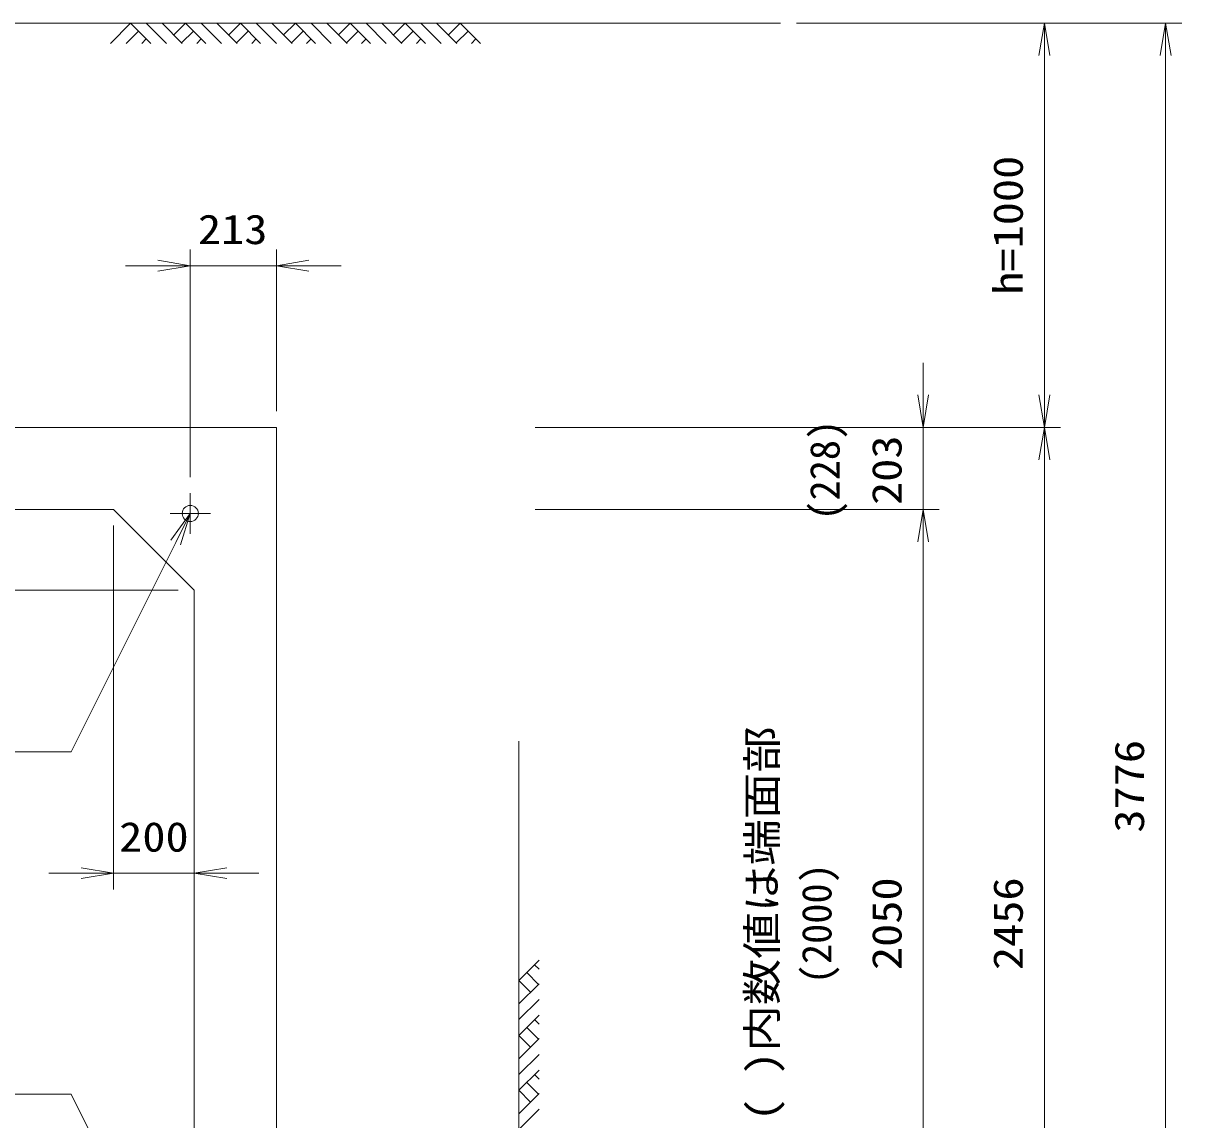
# Model space of a CAD drawing. Units: millimetres at full size. Extents: x 37600 to 71200, y -55520 to -31760.
# Drawn here: x 57332 to 60198, y -48825 to -46112 of the extents above; entities that cross this region are included whole.
import ezdxf
from ezdxf.enums import TextEntityAlignment as Align

# ---------------------------------------------------------------- set-up
doc = ezdxf.new("R2010")
doc.units = ezdxf.units.MM
doc.header["$LTSCALE"] = 80.0044
doc.linetypes.add('CHAIN', pattern=[18.5, 12, -1.5, 3.5, -1.5])
for name, color, linetype, lineweight in [('0_2', 4, 'Continuous', 13), ('寸法', 6, 'Continuous', 13), ('ﾊｯﾁﾝｸﾞ', 4, 'Continuous', 9)]:
    doc.layers.add(name, color=color, linetype=linetype, lineweight=lineweight)
doc.styles.add('ＭＳ ゴシック', font='')
doc.styles.get('ＭＳ ゴシック').set_extended_font_data('MS Gothic')

# ---------------------------------------------------------------- blocks, each defined once
blk = doc.blocks.new('open_arrow')
at = {"color": 0, "linetype": 'Continuous', "lineweight": -2}
blk.add_lwpolyline([(7.5, 1.25), (0, 0), (7.5, -1.25)], dxfattribs=at)

msp = doc.modelspace()

# ---------------------------------------------------------------- linework, layer by layer
at = {"layer": '0_2'}
msp.add_line((59205, -46112), (53105, -46112), dxfattribs=at)
at = {"layer": '0_2', "color": 2, "linetype": 'CHAIN'}
for p, q in [((57745, -47275), (57745, -47375)), ((57795, -47325), (57695, -47325))]:
    msp.add_line(p, q, dxfattribs=at)
at = {"layer": '0_2', "color": 3}
for points in [[(54352, -49568), (57958, -49568), (57958, -47112), (54352, -47112)], [(54755, -49365), (57555, -49365), (57755, -49165), (57755, -47515), (57555, -47315), (54755, -47315), (54555, -47515), (54555, -49165)]]:
    msp.add_lwpolyline(points, close=True, dxfattribs=at)
at = {"layer": '0_2'}
msp.add_lwpolyline([(58105, -49888), (58558, -49888), (58558, -47888)], dxfattribs=at)
at = {"layer": '0_2', "color": 3}
msp.add_circle((57745, -47325), 20, dxfattribs=at)
at = {"layer": '寸法'}
for p, q in [((59245, -46112), (60198, -46112)), ((59245, -46112), (59898, -46112)), ((59858, -47112), (59858, -46112)), ((60158, -46112), (60158, -49888)), ((57745, -47235), (57745, -46672)), ((57958, -47072), (57958, -46672)), ((58118, -46712), (57585, -46712)), ((59558, -47475), (59558, -46952)), ((58598, -47112), (59898, -47112)), ((58598, -47112), (59898, -47112)), ((58598, -47112), (59598, -47112)), ((59858, -47112), (59858, -49568)), ((57515, -47315), (56815, -47315)), ((58598, -47315), (59598, -47315)), ((58598, -47315), (59598, -47315)), ((59558, -47315), (59558, -49365)), ((57555, -47355), (57555, -48255)), ((57715, -47515), (56815, -47515)), ((57755, -47555), (57755, -48255)), ((57915, -48215), (57395, -48215))]:
    msp.add_line(p, q, dxfattribs=at)
for points in [[(57745, -47325), (57709.22, -47396.55), (57450, -47915), (56676.67, -47915)], [(57745, -49352), (57709.22, -49280.45), (57450, -48762), (56676.67, -48762)]]:
    msp.add_lwpolyline(points, dxfattribs=at)
at = {"layer": 'ﾊｯﾁﾝｸﾞ'}
for p, q in [((57547.35, -46162), (57597.35, -46112)), ((57597.35, -46112), (57647.35, -46162)), ((57636.24, -46112), (57686.24, -46162)), ((57675.13, -46112), (57725.13, -46162)), ((57704.18, -46141.05), (57733.24, -46112)), ((57733.24, -46112), (57783.24, -46162)), ((57772.13, -46112), (57822.13, -46162)), ((57811.02, -46112), (57861.02, -46162)), ((57840.07, -46141.05), (57869.12, -46112)), ((57869.12, -46112), (57919.12, -46162)), ((57908.01, -46112), (57958.01, -46162)), ((57946.9, -46112), (57996.9, -46162)), ((57975.95, -46141.05), (58005, -46112)), ((58005, -46112), (58055, -46162)), ((58043.89, -46112), (58093.89, -46162)), ((58082.78, -46112), (58132.78, -46162)), ((58111.83, -46141.05), (58140.88, -46112)), ((58140.88, -46112), (58190.88, -46162)), ((58179.77, -46112), (58229.77, -46162)), ((58218.66, -46112), (58268.66, -46162)), ((58247.71, -46141.05), (58276.76, -46112)), ((58276.76, -46112), (58326.76, -46162)), ((58315.65, -46112), (58365.65, -46162)), ((58354.54, -46112), (58404.54, -46162)), ((58383.59, -46141.05), (58412.65, -46112)), ((58412.65, -46112), (58462.65, -46162)), ((57586.24, -46162), (57616.8, -46131.44)), ((57723.63, -46160.5), (57752.68, -46131.44)), ((57859.51, -46160.5), (57888.56, -46131.44)), ((57995.39, -46160.5), (58024.44, -46131.44)), ((58131.28, -46160.5), (58160.33, -46131.44)), ((58267.16, -46160.5), (58296.21, -46131.44)), ((58403.04, -46160.5), (58432.09, -46131.44)), ((57625.13, -46162), (57636.24, -46150.89)), ((57761.02, -46162), (57772.13, -46150.89)), ((57896.9, -46162), (57908.01, -46150.89)), ((58032.78, -46162), (58043.89, -46150.89)), ((58168.66, -46162), (58179.77, -46150.89)), ((58304.54, -46162), (58315.65, -46150.89)), ((58440.43, -46162), (58451.54, -46150.89)), ((58558, -48480.35), (58608, -48430.35)), ((58608, -48452.57), (58596.89, -48441.46)), ((58606.5, -48489.96), (58577.44, -48460.91)), ((58587.05, -48509.41), (58558, -48480.35)), ((58558, -48538.46), (58608, -48488.46)), ((58558, -48577.35), (58608, -48527.35)), ((58558, -48616.24), (58608, -48566.24)), ((58608, -48588.46), (58596.89, -48577.35)), ((58606.5, -48625.84), (58577.44, -48596.79)), ((58587.05, -48645.29), (58558, -48616.24)), ((58558, -48674.34), (58608, -48624.34)), ((58558, -48713.23), (58608, -48663.23)), ((58558, -48752.12), (58608, -48702.12)), ((58608, -48724.34), (58596.89, -48713.23)), ((58587.05, -48781.17), (58558, -48752.12)), ((58606.5, -48761.72), (58577.44, -48732.67)), ((58558, -48810.22), (58608, -48760.22)), ((58558, -48849.11), (58608, -48799.11))]:
    msp.add_line(p, q, dxfattribs=at)

# ---------------------------------------------------------------- block references
at = {"layer": '寸法', "xscale": 10.7, "yscale": 10.7}
for p, rotation in [((59858, -46112), 270), ((60158, -46112), 270), ((57745, -46712), 180), ((59558, -47112), 90), ((59858, -47112), 90), ((59858, -47112), 270), ((57745, -47325), 243.4), ((59558, -47315), 270), ((59558, -47315), 270), ((57555, -48215), 180)]:
    msp.add_blockref('open_arrow', p, dxfattribs=dict(at, rotation=rotation))
for p in [(57958, -46712), (57755, -48215)]:
    msp.add_blockref('open_arrow', p, dxfattribs=at)

# ---------------------------------------------------------------- texts
at = {"layer": '寸法', "style": 'ＭＳ ゴシック', "width": 1.15}
for s, p in [('h=1000', (59768, -46612)), ('203', (59468, -47218)), ('3776', (60068, -48000)), ('2050', (59468, -48340)), ('2456', (59768, -48340))]:
    msp.add_text(s, height=73.31, rotation=90, dxfattribs=at).set_placement(p, align=Align.MIDDLE_CENTER)
for s, p in [('213', (57850, -46622)), ('200', (57655, -48125))]:
    msp.add_text(s, height=73.31, dxfattribs=at).set_placement(p, align=Align.MIDDLE_CENTER)
at = {"layer": '寸法', "color": 3, "style": 'ＭＳ ゴシック'}
for s, p in [('(228)', (59278, -47218)), ('(2000)', (59258, -48340))]:
    msp.add_text(s, height=73.31, rotation=90, dxfattribs=at).set_placement(p, align=Align.TOP_CENTER)
at = {"layer": '寸法', "color": 3, "style": 'ＭＳ ゴシック', "width": 1.15}
msp.add_text('( )内数値は端面部', height=73.31, rotation=90, dxfattribs=at).set_placement((59218, -48340), align=Align.BOTTOM_CENTER)

doc.saveas('drawing.dxf')
